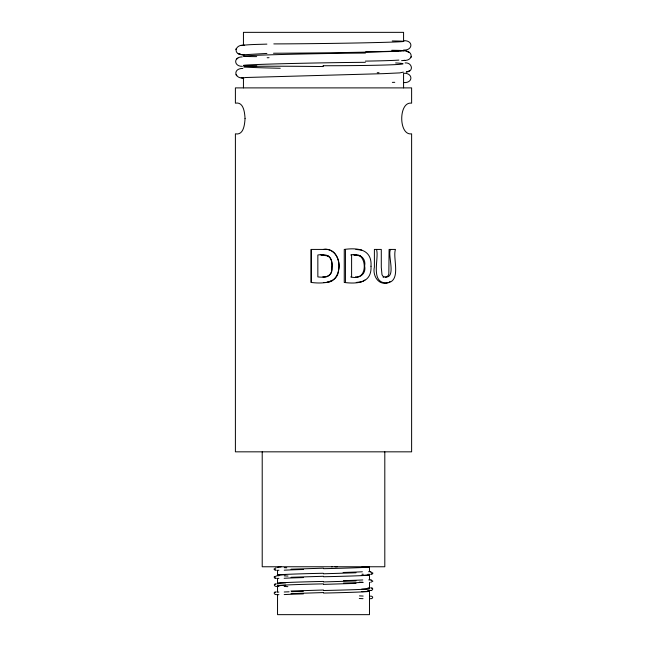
<?xml version="1.0" encoding="UTF-8"?>
<svg xmlns="http://www.w3.org/2000/svg" width="647" height="647" viewBox="0 0 647 647"><rect width="100%" height="100%" fill="white"/><g stroke="black" fill="none" stroke-linecap="round" stroke-linejoin="round"><path stroke-width="0.97" d="M276.172 567.734L273.948 569.158L276.334 570.347M370.286 590.525C373.19 590.695 373.853 587.678 370.585 587.848M266.896 44.117C259.366 44.4 251.82 44.392 244.315 45.128C234.457 44.36 232.718 54.979 243.248 54.858M276.439 583.861C272.994 583.78 274.093 586.675 276.827 586.473M276.358 591.916C272.945 591.779 273.843 594.836 276.738 594.65M370.715 582.349L372.882 581.152L370.691 579.914M403.526 60.462C413.886 61.02 413.465 50.409 403.518 50.773M274.158 577.003L276.859 575.781M236.301 48.452L235.807 49.455M410.853 57.567L411.395 56.58M274.352 576.744L274.409 577.714L276.415 578.402M242.229 56.896C233.243 56.839 233.696 66.495 242.35 66.342M243.442 87.895L243.442 77.907L245.504 77.511L383.396 73.653L399.814 72.893L403.38 72.132M243.531 45.468L244.315 45.128M237.87 58.214L236.608 59.095M323.726 282.464C344.309 284.753 343.856 246.612 323.371 249.427L311.158 249.427L311.158 282.464C321.227 283.661 337.677 284.041 338.648 270.058C340.929 260.304 334.831 247.696 323.403 249.427M406.623 71.946C414.315 71.324 411.929 62.185 405.119 62.929M389.259 282.027L389.979 281.518M364.916 279.997L362.797 281.299M370.577 574.415L372.979 573.153L370.278 571.738M275.298 584.12L274.635 584.403M274.506 592.466L275.193 592.183M406.267 72.084L409.389 70.855M371.75 574.164L372.413 573.905M327.058 282.286L332.291 280.628M388.24 282.521C378.624 286.176 372.308 275.509 374.395 267.049L374.395 249.427L381.285 249.427L381.285 267.324L381.989 274.668A5.37 3.874 90 0 0 383.566 276.633C397.695 280.547 386.849 254.15 390.659 249.427M361.657 281.768L356.254 282.464M403.574 82.598C413.651 83.22 412.98 72.593 403.574 73.281L403.574 87.895M385.507 277.28L387.407 276.487L388.499 274.902A4.367 2.96 89.8 0 0 388.831 273.746L389.098 249.427L395.463 249.427C392.349 257.975 402.175 281.963 386.251 283.03C369.801 282.488 379.425 258.096 376.473 249.427M370.213 590.533L370.844 590.404M241.323 45.581L243.951 45.185M403.574 50.037C412.98 50.725 413.643 40.106 403.574 40.712M242.876 68.445C232.904 68.275 233.915 78.675 243.595 78.069L241.169 77.721M401.585 60.656L404.828 60.325M369.477 598.71C373.893 599.381 373.796 595.475 369.477 596.113M331.563 566.796L332.291 566.764M356.02 572.765L323.411 573.792M356.02 583.368L323.484 584.387M291.004 593.598L323.484 592.571M291.021 569.206L323.508 568.187M291.021 577.294L323.508 576.283M356.02 580.925L323.411 581.936M290.972 591.026L323.508 590.015M266.896 53.434L243.523 54.777M322.926 65.905L323.508 65.889M337.313 566.764L335.025 566.764M355.413 276.9C366.453 278.307 366.752 258.565 358.64 255.33M322.829 276.9C328.652 278.186 332.607 272.824 331.943 267.454C333.1 257.716 327.908 253.09 317.847 255.015L317.847 276.9C323.549 277.66 332.113 277.142 331.838 269.395C332.251 264.461 332.493 256.754 326.355 255.33M350.714 255.015C358.341 252.928 366.356 257.352 364.641 265.966C366.485 274.732 358.495 279.189 350.714 276.9M353.553 255.015L356.117 255.064M355.915 249.427L361.673 250.057M323.508 255.064L320.847 255.015L328.045 255.921M242.099 54.736L244.032 54.938M354.37 255.015L360.549 255.921M370.602 579.898L371.216 580.019M370.205 571.722L370.812 571.851M383.032 277.07L383.881 277.272M238.541 53.652L241.056 54.485L238.217 53.531M371.75 588.107L372.429 588.374M409.219 52.407L406.138 51.17M274.522 569.821L275.185 570.088M274.66 577.876L275.29 578.143M235.985 74.728L236.842 75.707M403.574 41.368L403.574 32.35L243.442 32.35L243.442 45.387M384.803 451.832L384.803 566.764L262.213 566.764L262.213 451.832M369.477 566.764L369.477 571.738M369.477 574.261L369.477 579.914M369.477 582.349L369.477 588.002M369.477 590.517L369.477 614.65L277.539 614.65L277.539 594.617M351.604 255.015L351.604 276.9M345.449 249.427L345.449 282.464M311.215 249.427L311.215 282.464M277.539 570.217L277.539 575.838M277.539 578.297L277.539 583.958M277.539 586.425L277.539 592.045M359.449 595.895A46.01 0.906 1 0 1 363.169 596.065M362.854 582.389A46.01 0.898 -1 0 1 343.508 583.084M369.453 587.808A46.002 1.383 0.1 0 1 368.822 587.994M367.828 588.01A46.01 1.383 0.1 0 1 361.681 589.134M369.202 588.705A46.01 0.768 -1.2 0 1 323.524 590.509M284.235 592.005A46.002 0.914 -1 0 1 289.12 591.787M291.538 591.69A46.002 0.914 -1 0 1 303.394 591.318M277.798 592.231A46.01 1.407 -0.1 0 1 278.849 592.045M367.739 590.533A46.01 1.399 0.1 0 1 361.819 591.673M369.364 590.387A46.01 1.399 0.1 0 1 368.871 590.517M287.85 586.635A46.01 0.922 1 0 1 284.17 586.465M278.857 586.417A46.01 1.415 0.1 0 1 285.772 585.284M277.822 585.697A46.002 0.817 -1.2 0 1 323.427 583.869M368.28 566.756A46.018 1.221 -0.5 0 1 361.511 567.225M395.64 62.953A80.107 1.965 0 0 1 323.508 65.743M391.742 50.288A80.091 1.1 -0.7 0 1 376.538 51.881A80.091 1.1 -0.7 0 1 273.503 53.232M401.439 50.636A80.107 1.965 0 0 1 400.129 50.757M399.15 50.83A80.107 1.965 0 0 1 365.636 51.865M256.681 56.629A80.115 1.205 -1 0 1 265.974 54.963A80.115 1.205 -1 0 1 365.466 53.046M267.162 57.745A80.115 2.046 0 0 1 269.031 57.696M398.884 60.09A80.115 1.957 0 0 1 365.409 61.117M369.235 591.245A46.01 0.793 -1.2 0 1 323.524 593.073M284.179 594.585A46.01 0.922 -1 0 1 303.362 593.881M277.83 594.811A46.002 1.423 -0.1 0 1 278.897 594.625M359.279 598.499A46.01 0.906 1 0 1 363.024 598.669M278.453 583.893A46.002 1.399 0.1 0 1 285.699 582.826M277.887 583.238A46.01 0.809 -1.2 0 1 323.225 581.427M362.781 579.955A46.01 0.898 -1 0 1 343.436 580.642M369.429 579.72A46.01 1.391 0 0 1 368.709 579.906M368.022 574.269A46.01 1.383 0.1 0 1 368.774 574.859M368.256 574.932A46.01 1.383 0.1 0 1 361.349 575.393M369.3 574.973A46.01 0.752 -1.2 0 1 323.524 576.752M284.162 578.264A46.01 0.914 -1 0 1 303.354 577.577M277.814 578.491A46.002 1.399 -0.1 0 1 278.865 578.305M359.328 582.138A46.01 0.906 1 0 1 363.056 582.308M287.996 576.048A46.01 0.922 1 0 1 284.284 575.87M278.906 575.83A46.002 1.415 0.1 0 1 285.675 574.69M277.878 575.11A46.01 0.817 -1.2 0 1 323.233 573.266M362.377 571.786A46.01 0.89 -1.1 0 1 343.096 572.474M369.405 571.544A46.01 1.399 0 0 1 368.612 571.73M369.283 566.869A46.01 0.776 -1.2 0 1 323.524 568.681M284.227 570.177A46.002 0.914 -1 0 1 303.403 569.489M277.83 570.411A46.01 1.407 -0.1 0 1 278.906 570.225M362.005 574.164A46.01 0.906 1 0 1 363.234 574.221M286.758 567.799A46.01 0.922 1 0 1 284.276 567.678M278.024 567.637A46.01 1.423 0.1 0 1 281.049 566.893M379.005 72.699A80.091 1.407 0.1 0 1 377.225 72.723M280.224 68.258A80.107 1.197 0.7 0 1 246.628 66.52A80.107 1.197 0.7 0 1 323.136 66.552M394.759 82.331A80.091 1.132 0.7 0 1 392.365 82.363M392.236 40.955A80.091 1.1 -0.7 0 1 376.328 42.548A80.091 1.1 -0.7 0 1 273.818 43.907M256.827 65.865A80.115 1.197 -1 0 1 265.836 64.215A80.115 1.197 -1 0 1 365.345 62.306M244.631 66.382A80.115 2.046 0 0 1 245.739 66.253M245.043 118.506C244.703 124.2 243.709 135.538 235.395 133.832L235.395 451.832L411.621 451.832L411.621 133.832C398.431 135.87 398.431 101.15 411.621 103.18L411.621 87.895L235.395 87.895L235.395 103.18C243.709 101.474 244.703 112.813 245.043 118.506M371.006 266.265C371.896 283.062 357.403 284.114 344.253 282.464L344.253 249.427C357.88 247.583 372.162 249.152 371.006 266.265"/></g></svg>
